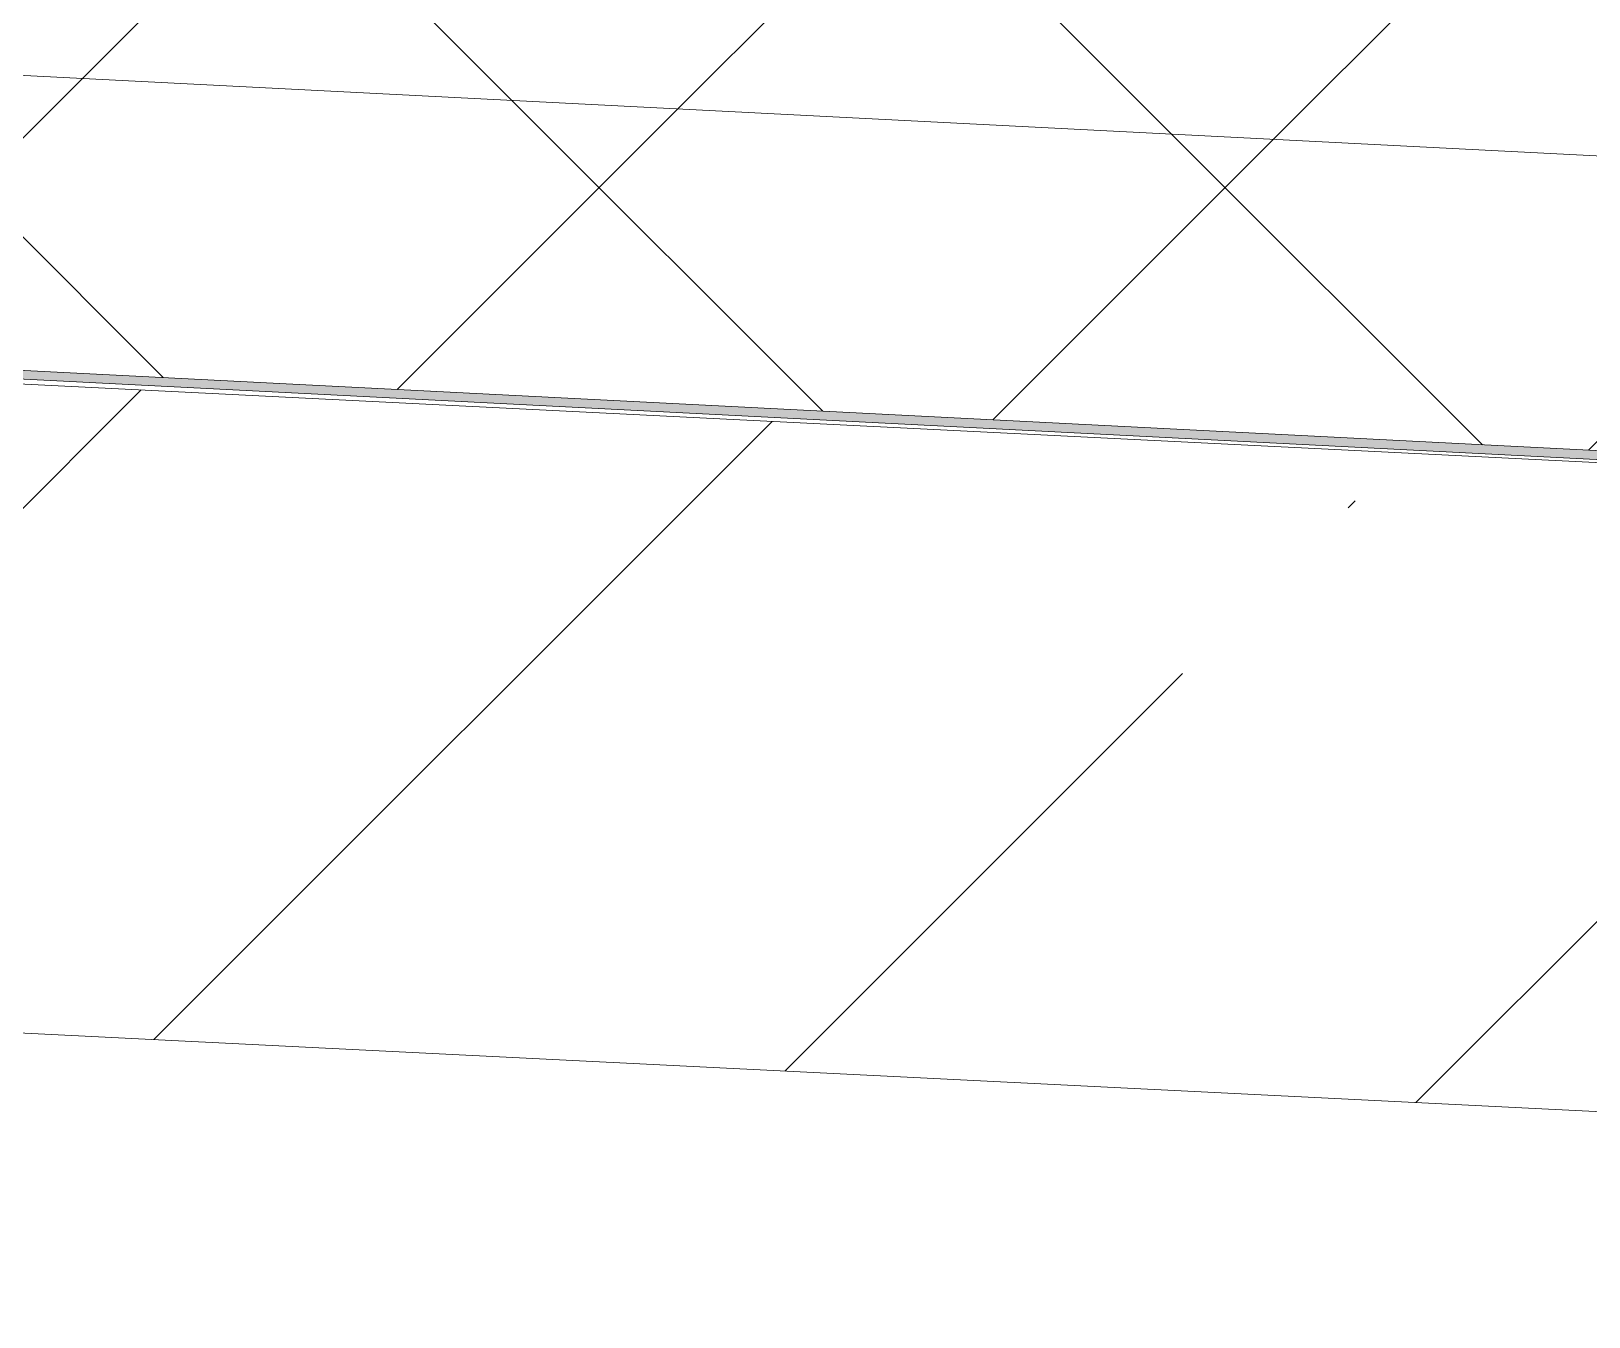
# Model space of a CAD drawing. Header units: millimetres. Extents: x -515342 to 330399, y -224905 to 507333.
# Drawn here: x 227725 to 228253, y 101061 to 101497 of the extents above; entities that cross this region are included whole.
import ezdxf

# ---------------------------------------------------------------- set-up
doc = ezdxf.new("R2010")
doc.units = ezdxf.units.MM
doc.layers.add('Крыша', color=7, linetype='Continuous', lineweight=0)
pattern_1 = [(45, (223568.56, 95610.5), (-106.066, 106.066), []), (135, (223568.56, 95610.5), (-106.066, -106.066), [])]

msp = doc.modelspace()

# ---------------------------------------------------------------- hatches: boundary and pattern name
at = {"layer": 'Крыша'}
h = msp.add_hatch(dxfattribs=at)
h.set_pattern_fill('FP_10', color=256, style=0, pattern_type=2)
h.set_pattern_definition(pattern_1)
h.paths.add_polyline_path([(229159.7438, 101408.8521), (229159.7438, 101508.8521), (225634.7438, 101688.8521), (225634.7438, 101588.8521), (229077.5166, 101413.0509)])
h = msp.add_hatch(dxfattribs=at)
h.set_pattern_fill('FP_10', color=256, style=0, pattern_type=2)
h.set_pattern_definition(pattern_1)
h.paths.add_polyline_path([(229159.7438, 101308.8521), (229159.7438, 101408.8521), (225634.7438, 101588.8521), (225634.7438, 101488.8521), (229077.5166, 101313.0509)])
h = msp.add_hatch(dxfattribs=at)
h.set_pattern_fill('FP_1', color=256, style=0, pattern_type=2)
h.set_pattern_definition([(45, (223568.56, 95610.5), (-224.506, 224.506), []), (45, (223793.07, 95610.5), (-224.506, 224.506), [396.875, -79.375, 3.353, -76.022])])
h.paths.add_polyline_path([(229649.7438, 101061.3929), (229649.7438, 101281.3929), (223639.7438, 101581.3929), (223639.7438, 101361.3929), (229609.6479, 101063.3943)])
msp.add_hatch(color=256, dxfattribs=at).paths.add_polyline_path([(229159.7438, 101305.8521), (229159.7438, 101308.8521), (225634.7438, 101488.8521), (225634.7438, 101485.8521), (229077.5166, 101310.0509)])

# ---------------------------------------------------------------- linework, layer by layer
for p, q in [((225634.7438, 101588.8521), (229159.7438, 101408.8521)), ((229279.7438, 101299.8621), (223639.7438, 101581.3929)), ((225634.7438, 101488.8521), (229159.7438, 101308.8521)), ((225634.7438, 101485.8521), (229159.7438, 101305.8521)), ((223639.7438, 101361.3929), (229649.7438, 101061.3929))]:
    msp.add_line(p, q, dxfattribs=at)

doc.saveas('drawing.dxf')
